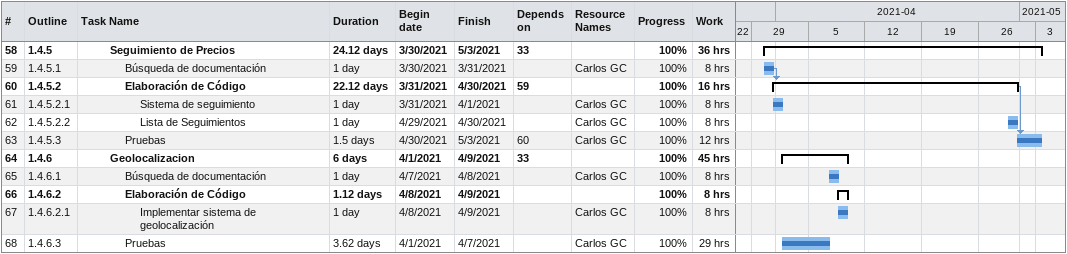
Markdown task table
| ID | WBS | Task | Duration | Start | Finish | Predecessors | Resources | % complete | Work (h) |
|---|---|---|---|---|---|---|---|---|---|
| 58 | 1.4.5 | **Seguimiento de Precios** | 24.12d | 2021-03-30 | 2021-05-03 | 33 |  | 100 | 36 |
| 59 | 1.4.5.1 | Búsqueda de documentación | 1d | 2021-03-30 | 2021-03-31 |  | Carlos GC | 100 | 8 |
| 60 | 1.4.5.2 | **Elaboración de Código** | 22.12d | 2021-03-31 | 2021-04-30 | 59 |  | 100 | 16 |
| 61 | 1.4.5.2.1 | Sistema de seguimiento | 1d | 2021-03-31 | 2021-04-01 |  | Carlos GC | 100 | 8 |
| 62 | 1.4.5.2.2 | Lista de Seguimientos | 1d | 2021-04-29 | 2021-04-30 |  | Carlos GC | 100 | 8 |
| 63 | 1.4.5.3 | Pruebas | 1.5d | 2021-04-30 | 2021-05-03 | 60 | Carlos GC | 100 | 12 |
| 64 | 1.4.6 | **Geolocalizacion** | 6d | 2021-04-01 | 2021-04-09 | 33 |  | 100 | 45 |
| 65 | 1.4.6.1 | Búsqueda de documentación | 1d | 2021-04-07 | 2021-04-08 |  | Carlos GC | 100 | 8 |
| 66 | 1.4.6.2 | **Elaboración de Código** | 1.12d | 2021-04-08 | 2021-04-09 |  |  | 100 | 8 |
| 67 | 1.4.6.2.1 | Implementar sistema de geolocalización | 1d | 2021-04-08 | 2021-04-09 |  | Carlos GC | 100 | 8 |
| 68 | 1.4.6.3 | Pruebas | 3.62d | 2021-04-01 | 2021-04-07 |  | Carlos GC | 100 | 29 |
